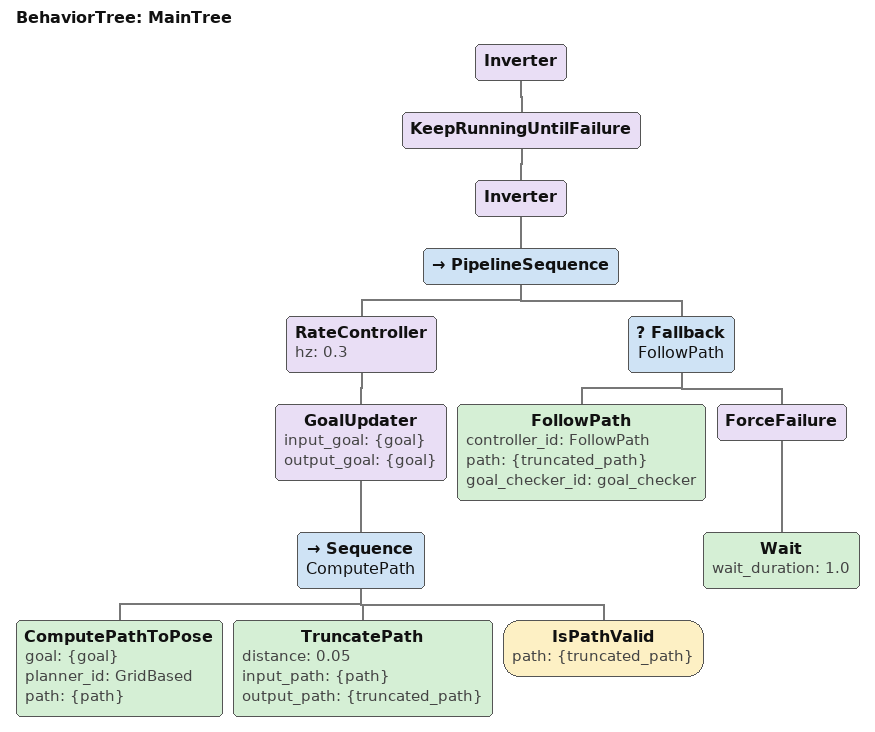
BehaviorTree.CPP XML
<?xml version="1.0" encoding="UTF-8"?>
<root BTCPP_format="4"
      main_tree_to_execute="MainTree">
  <BehaviorTree ID="MainTree">
    <Inverter>
      <KeepRunningUntilFailure>
        <Inverter>
          <PipelineSequence>
            <RateController hz="0.3">
              <GoalUpdater input_goal="{goal}"
                           output_goal="{goal}">
                <Sequence name="ComputePath">
                  <ComputePathToPose goal="{goal}"
                                     planner_id="GridBased"
                                     path="{path}"/>
                  <TruncatePath distance="0.05"
                                input_path="{path}"
                                output_path="{truncated_path}"/>
                  <IsPathValid path="{truncated_path}"/>
                </Sequence>
              </GoalUpdater>
            </RateController>
            <Fallback name="FollowPath">
              <FollowPath controller_id="FollowPath"
                          path="{truncated_path}"
                          goal_checker_id="goal_checker"/>
              <ForceFailure>
                <Wait wait_duration="1.0"/>
              </ForceFailure>
            </Fallback>
          </PipelineSequence>
        </Inverter>
      </KeepRunningUntilFailure>
    </Inverter>
  </BehaviorTree>

</root>
